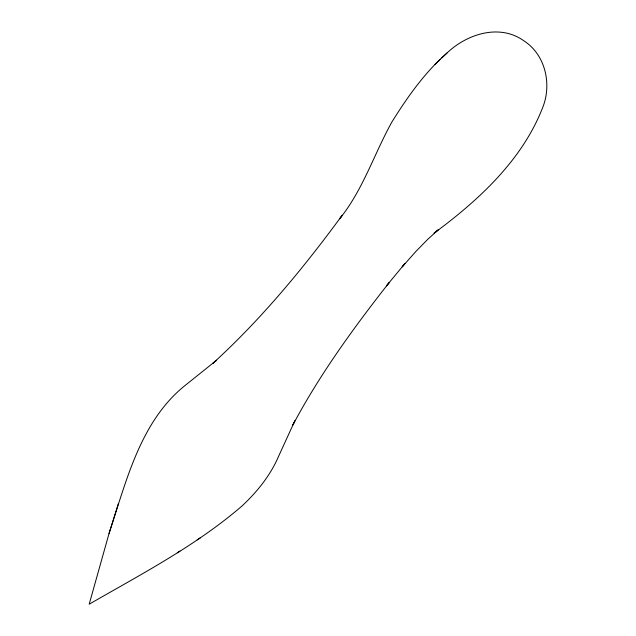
<?xml version="1.0" encoding="UTF-8"?>
<svg xmlns="http://www.w3.org/2000/svg" width="636" height="636" viewBox="0 0 636 636"><rect width="100%" height="100%" fill="white"/><g stroke="black" fill="none" stroke-linecap="round" stroke-linejoin="round"><path stroke-width="0.95" d="M109.082 533.358L89.183 604.2C141.605 573.982 196.031 545.656 242.085 505.922C257.198 491.779 270.475 475.346 278.648 456.187L294.85 420.809L292.886 424.951C319.852 374.302 353.727 327.691 389.121 282.662L386.505 285.85L404.909 263.558L402.19 266.874L416.087 251.22L427.917 239.184L438.14 229.922L434.086 233.166C478.821 200.101 522.609 159.867 542.953 106.848C551.905 83.785 545.306 54.593 523.849 40.799C499.578 23.421 467.023 33.97 447.108 52.915C424.808 72.401 407.612 96.815 392.022 121.786C374.103 153.888 363.084 189.703 339.727 218.72L342.224 215.238C303.483 268.09 261.476 319.002 213.004 363.259L216.574 360.246L186.173 384.613C140.993 420.062 126.874 479.361 109.734 531.235L109.082 533.358L118.399 503.489M435.04 64.387L440.39 59.299M441.861 57.916L447.108 52.915M177.293 552.771L179.916 551.07M197.192 539.853L200.427 537.746"/></g></svg>
